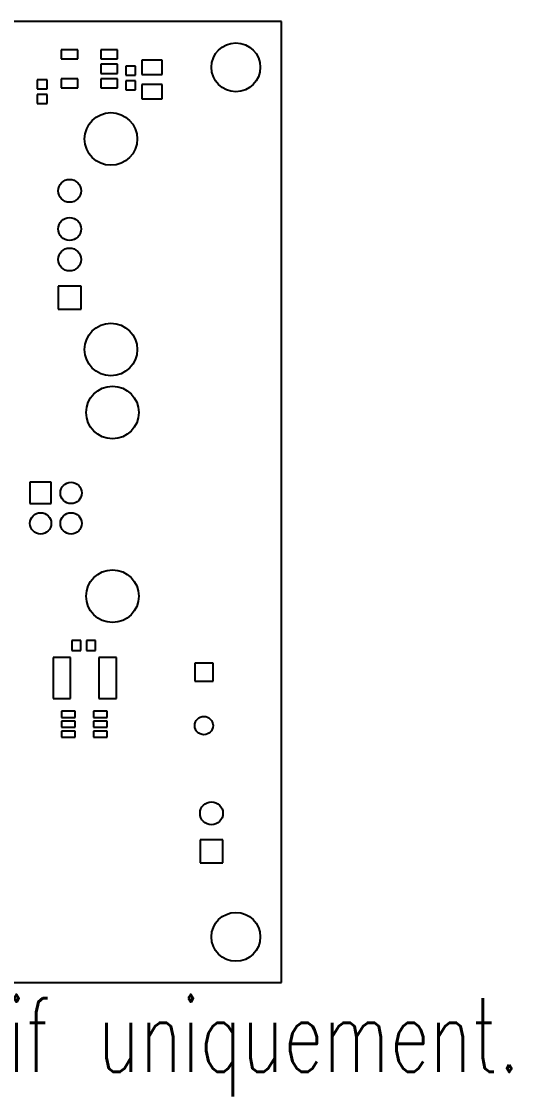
# Model space of a CAD drawing. Header units: millimetres. Extents: x -136 to 15, y -7 to 63.
# Drawn here: x -17.1 to 15.1, y -7.5 to 63 of the extents above; entities that cross this region are included whole.
import ezdxf

# ---------------------------------------------------------------- set-up
doc = ezdxf.new("R2010")
doc.units = ezdxf.units.MM
doc.styles.add('SLDTEXTSTYLE0', font='TXT', dxfattribs={"width": 0.7, "bigfont": 'bigfont'})

msp = doc.modelspace()

# ---------------------------------------------------------------- linework, layer by layer
at = {"color": 7, "linetype": 'Continuous', "lineweight": 25}
for p, q in [((0, 63), (-36.81, 63)), ((0, 0), (0, 63)), ((-14.45, 61.15), (-14.45, 60.55)), ((-13.35, 61.15), (-14.45, 61.15)), ((-13.35, 60.55), (-13.35, 61.15)), ((-11.85, 61.15), (-11.85, 60.55)), ((-10.75, 61.15), (-11.85, 61.15)), ((-10.75, 60.55), (-10.75, 61.15)), ((-14.45, 60.55), (-13.35, 60.55)), ((-11.85, 60.55), (-10.75, 60.55)), ((-11.85, 60.2), (-11.85, 59.6)), ((-10.75, 60.2), (-11.85, 60.2)), ((-10.75, 59.6), (-10.75, 60.2)), ((-10.22, 60.075), (-10.22, 59.485)), ((-9.58, 60.075), (-10.22, 60.075)), ((-9.58, 59.485), (-9.58, 60.075)), ((-9.175, 60.475), (-9.175, 59.525)), ((-7.825, 60.475), (-9.175, 60.475)), ((-7.825, 59.525), (-7.825, 60.475)), ((-14.45, 59.25), (-14.45, 58.65)), ((-13.35, 59.25), (-14.45, 59.25)), ((-13.35, 58.65), (-13.35, 59.25)), ((-11.85, 59.6), (-10.75, 59.6)), ((-11.85, 59.25), (-11.85, 58.65)), ((-10.75, 59.25), (-11.85, 59.25)), ((-10.75, 58.65), (-10.75, 59.25)), ((-10.22, 59.485), (-9.58, 59.485)), ((-9.175, 59.525), (-7.825, 59.525)), ((-16.02, 59.175), (-16.02, 58.585)), ((-15.38, 59.175), (-16.02, 59.175)), ((-16.02, 58.585), (-15.38, 58.585)), ((-15.38, 58.585), (-15.38, 59.175)), ((-14.45, 58.65), (-13.35, 58.65)), ((-11.85, 58.65), (-10.75, 58.65)), ((-10.22, 59.115), (-10.22, 58.525)), ((-9.58, 59.115), (-10.22, 59.115)), ((-10.22, 58.525), (-9.58, 58.525)), ((-9.58, 58.525), (-9.58, 59.115)), ((-9.175, 58.875), (-9.175, 57.925)), ((-7.825, 58.875), (-9.175, 58.875)), ((-7.825, 57.925), (-7.825, 58.875)), ((-16.02, 58.215), (-16.02, 57.625)), ((-15.38, 58.215), (-16.02, 58.215)), ((-15.38, 57.625), (-15.38, 58.215)), ((-9.175, 57.925), (-7.825, 57.925)), ((-16.02, 57.625), (-15.38, 57.625)), ((-13.15, 45.65), (-14.65, 45.65)), ((-14.65, 45.65), (-14.65, 44.15)), ((-13.15, 44.15), (-13.15, 45.65)), ((-14.65, 44.15), (-13.15, 44.15)), ((-15.1, 32.8), (-16.5, 32.8)), ((-16.5, 32.8), (-16.5, 31.4)), ((-15.1, 31.4), (-15.1, 32.8)), ((-16.5, 31.4), (-15.1, 31.4)), ((-13.753, 22.415), (-13.753, 21.775)), ((-13.163, 22.415), (-13.753, 22.415)), ((-13.163, 21.775), (-13.163, 22.415)), ((-12.793, 22.415), (-12.793, 21.775)), ((-12.203, 22.415), (-12.793, 22.415)), ((-12.203, 21.775), (-12.203, 22.415)), ((-14.983, 21.317), (-14.983, 18.617)), ((-13.833, 21.317), (-14.983, 21.317)), ((-13.833, 18.617), (-13.833, 21.317)), ((-13.753, 21.775), (-13.163, 21.775)), ((-12.793, 21.775), (-12.203, 21.775)), ((-11.983, 21.317), (-11.983, 18.617)), ((-10.833, 21.317), (-11.983, 21.317)), ((-10.833, 18.617), (-10.833, 21.317)), ((-5.7, 20.95), (-5.7, 19.75)), ((-4.5, 20.95), (-5.7, 20.95)), ((-4.5, 19.75), (-4.5, 20.95)), ((-5.7, 19.75), (-4.5, 19.75)), ((-14.983, 18.617), (-13.833, 18.617)), ((-11.983, 18.617), (-10.833, 18.617)), ((-14.431, 17.787), (-14.431, 17.387)), ((-13.531, 17.787), (-14.431, 17.787)), ((-13.531, 17.387), (-13.531, 17.787)), ((-12.332, 17.787), (-12.332, 17.387)), ((-11.431, 17.787), (-12.332, 17.787)), ((-11.431, 17.387), (-11.431, 17.787)), ((-14.431, 17.387), (-13.531, 17.387)), ((-14.431, 17.137), (-14.431, 16.737)), ((-13.531, 17.137), (-14.431, 17.137)), ((-13.531, 16.737), (-13.531, 17.137)), ((-12.332, 17.387), (-11.431, 17.387)), ((-12.332, 17.137), (-12.332, 16.737)), ((-11.431, 17.137), (-12.332, 17.137)), ((-11.431, 16.737), (-11.431, 17.137)), ((-14.431, 16.737), (-13.531, 16.737)), ((-14.431, 16.487), (-14.431, 16.087)), ((-13.531, 16.487), (-14.431, 16.487)), ((-13.531, 16.087), (-13.531, 16.487)), ((-12.332, 16.737), (-11.431, 16.737)), ((-12.332, 16.487), (-12.332, 16.087)), ((-11.431, 16.487), (-12.332, 16.487)), ((-11.431, 16.087), (-11.431, 16.487)), ((-14.431, 16.087), (-13.531, 16.087)), ((-12.332, 16.087), (-11.431, 16.087)), ((-3.85, 9.35), (-5.35, 9.35)), ((-5.35, 9.35), (-5.35, 7.85)), ((-3.85, 7.85), (-3.85, 9.35)), ((-5.35, 7.85), (-3.85, 7.85)), ((-135.72, 0), (0, 0))]:
    msp.add_line(p, q, dxfattribs=at)
for centre, radius in [((-3, 60), 1.6), ((-11.19, 55.3), 1.725), ((-13.9, 51.9), 0.75), ((-13.9, 49.4), 0.75), ((-13.9, 47.4), 0.75), ((-11.19, 41.5), 1.725), ((-11.09, 37.37), 1.725), ((-13.8, 32.1), 0.7), ((-15.8, 30.1), 0.7), ((-13.8, 30.1), 0.7), ((-11.09, 25.33), 1.725), ((-5.1, 16.85), 0.6), ((-4.6, 11.1), 0.75), ((-3, 3), 1.6)]:
    msp.add_circle(centre, radius, dxfattribs=at)

# ---------------------------------------------------------------- texts
at = {"color": 7, "linetype": 'Continuous', "insert": (-135.72, -1.02), "char_height": 4.83362, "attachment_point": 1, "style": 'SLDTEXTSTYLE0'}
msp.add_mtext("Produit d'éducation SOLIDWORKS – A titre éducatif uniquement.", dxfattribs=at)

doc.saveas('drawing.dxf')
